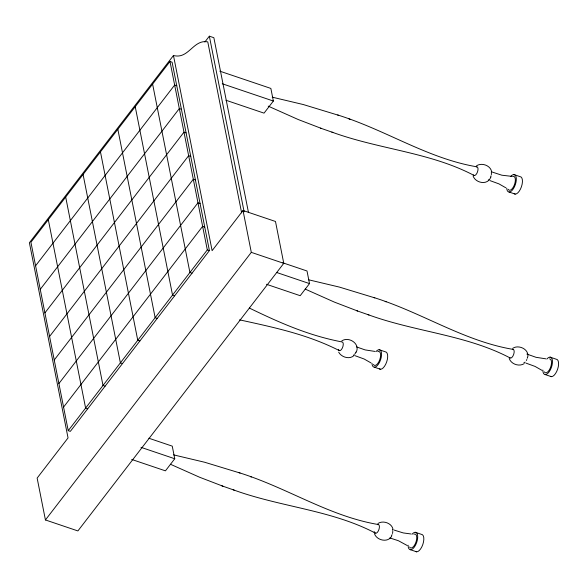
<?xml version="1.0" encoding="UTF-8"?>
<svg xmlns="http://www.w3.org/2000/svg" width="588" height="588" viewBox="0 0 588 588"><rect width="100%" height="100%" fill="white"/><g stroke="black" fill="none" stroke-linecap="round" stroke-linejoin="round"><path stroke-width="0.88" d="M527.811 356.865C529.215 349.176 518.476 344.296 512.663 348.368M356.13 352.286C360.687 343.855 348.677 336.049 341.753 340.959M490.884 177.128L489.539 179.546M391.652 536.146C388.08 543.084 376.585 540.431 374.46 533.654M173.467 55.492L29.4 242.748L68.046 437.913L37.14 478.088L45.43 519.954L77.895 530.935L283.769 263.343L275.485 221.47L243.013 210.497L212.114 250.664L173.467 55.492C188.719 59.623 193.187 39.087 207.777 41.88L241.639 212.893M169.991 61.49L30.921 242.249L68.23 430.659L70.332 431.371L209.409 250.606L172.1 62.203L169.991 61.49L207.299 249.893L68.23 430.659M204.867 41.998L209.35 36.177L213.863 37.706L248.459 212.43M35.581 265.805L174.658 85.04L176.767 85.752M40.249 289.355L179.318 108.589L181.427 109.302M44.909 312.904L183.985 132.146L186.095 132.859M49.576 336.454L188.645 155.695L190.755 156.408M54.236 360.003L193.312 179.244L195.422 179.957M219.787 71.155L270.862 88.428L273.361 101.033L264.049 113.139L225.961 100.254M58.903 383.552L197.972 202.794L200.082 203.507M63.563 407.109L202.639 226.343L204.749 227.056M45.43 519.954L251.304 252.362L243.013 210.497M148.874 438.236L172.255 446.138L174.746 458.75L165.441 470.848L131.675 459.434M282.769 262.792L307.01 270.987L309.509 283.6L300.196 295.698L266.438 284.276M488.76 180.384C484.1 184.83 475.001 181.868 473.075 175.944M354.005 355.542C349.566 359.79 341.385 357.232 338.673 352.153M476.515 165.809C481.653 162.295 490.671 165.463 491.664 171.836M524.239 363.604C519.27 366.971 511.104 364.207 509.223 358.504M377.9 523.518C383.045 520.005 392.064 523.18 393.056 529.545M511.582 176.327L501.843 175.209L491.311 171.762M545.826 358.827L536.013 357.306L526.841 354.049M374.916 351.418L365.111 349.904L356.556 346.92M411.071 533.977L403.236 532.926L393.945 530.023M272.215 97.167L303.283 104.539L338.659 115.314M476.824 166.801C427.513 158.451 385.912 129.999 337.659 114.969M308.362 279.726L339.43 287.098L374.806 297.873M512.971 349.36C463.66 341.011 422.059 312.559 373.806 297.528M173.607 454.877L204.675 462.256L240.051 473.024M378.216 524.511C328.905 516.168 287.304 487.709 239.051 472.686M389.829 537.924L398.444 540.74L407.161 545.488M239.559 319.85C274.684 327.531 307.671 334.506 339.158 350.514M489.76 180.531L498.911 183.86L505.768 187.77M525.907 363.09L535.058 366.42L541.915 370.33M355.005 355.689L364.148 359.011L371.013 362.928M331.845 132.094L332.845 132.44C379.841 149.433 430.306 152.395 473.913 175.364M367.992 314.654L368.992 314.999C415.988 331.992 466.453 334.954 510.061 357.923M233.238 489.811L234.237 490.157C281.233 507.143 331.698 510.105 375.306 533.073M513.927 174.57L520.042 176.635A9.121 4.042 -71.3 0 1 521.46 186.69A9.121 4.042 -71.3 0 1 514.228 193.761M222.279 83.768L273.361 101.033M509.105 192.041L515.228 194.106M251.304 252.362L283.769 263.343M550.074 357.129L556.189 359.195A9.121 4.042 -71.3 0 1 557.608 369.249A9.121 4.042 -71.3 0 1 550.375 376.32M276.61 272.472L309.509 283.6M207.299 249.893L209.409 250.606M545.252 374.6L551.375 376.665M192.026 273.207L189.917 272.494L152.608 84.084M379.164 349.72L385.287 351.793A9.121 4.042 -71.3 0 1 386.698 361.848A9.121 4.042 -71.3 0 1 379.466 368.919M174.643 295.801L172.534 295.088L135.225 106.678M374.35 367.191L380.465 369.264M157.253 318.395L155.144 317.682L117.843 129.279M139.87 340.989L137.761 340.276L100.46 151.873M122.488 363.582L120.378 362.869L83.077 174.467M105.105 386.176L102.996 385.463L65.687 197.061M87.722 408.778L85.613 408.065L48.304 219.655M415.312 532.28L421.434 534.352A9.121 4.042 -71.3 0 1 422.845 544.407A9.121 4.042 -71.3 0 1 415.62 551.478M140.988 447.336L174.746 458.75M410.498 549.751L416.613 551.823M349.007 118.938L349.992 119.276M268.216 106.141L298.197 119.518L321.504 128.471M385.155 301.497L386.14 301.835M305.179 289.09L334.344 302.085L357.651 311.03M250.392 476.647L251.377 476.993M170.424 464.248L199.589 477.235L222.889 486.188M320.519 128.133L332.845 132.44M356.666 310.692L368.992 314.999M221.904 485.842L234.237 490.157M249.349 308.053C280.197 322.981 308.7 335.586 342.062 341.951A4.564 2.021 -71.3 0 1 342.326 348.074A4.564 2.021 -71.3 0 1 338.534 349.346M209.35 36.177L244.123 211.805M374.233 531.581L374.336 532.728M476.243 166.926A4.564 2.021 -71.3 0 1 477.53 171.828A4.564 2.021 -71.3 0 1 473.531 174.901M510.678 176.496A9.121 4.042 -71.3 0 1 516.286 178.024A9.121 4.042 -71.3 0 1 512.075 190.416A9.121 4.042 -71.3 0 1 506.716 188.16M512.515 176.503A7.313 3.241 -71.3 0 1 514.581 184.36A7.313 3.241 -71.3 0 1 508.172 189.292M491.318 172.659A4.564 2.021 -71.3 0 1 491.318 174.643M491.076 175.775A4.564 2.021 -71.3 0 1 490.693 176.9M488.988 179.516A4.564 2.021 -71.3 0 1 488.363 179.928M377.628 524.636A4.564 2.021 -71.3 0 1 378.922 529.538A4.564 2.021 -71.3 0 1 374.923 532.618M412.063 534.213A9.121 4.042 -71.3 0 1 417.693 535.947A9.121 4.042 -71.3 0 1 413.188 548.413A9.121 4.042 -71.3 0 1 408.087 545.23M392.461 529.663A4.564 2.021 -71.3 0 1 392.703 530.376M392.784 531.295A4.564 2.021 -71.3 0 1 392.461 533.492M392.078 534.617A4.564 2.021 -71.3 0 1 391.579 535.661M413.901 534.213A7.313 3.241 -71.3 0 1 415.973 542.077A7.313 3.241 -71.3 0 1 409.564 547.009M512.391 349.485A4.564 2.021 -71.3 0 1 513.677 354.388A4.564 2.021 -71.3 0 1 509.678 357.46M546.825 359.055A9.121 4.042 -71.3 0 1 552.448 360.789A9.121 4.042 -71.3 0 1 547.942 373.262A9.121 4.042 -71.3 0 1 542.842 370.072M549.596 358.864A7.313 3.241 -71.3 0 1 550.397 367.816A7.313 3.241 -71.3 0 1 544.319 371.851M527.465 357.203A4.564 2.021 -71.3 0 1 527.223 358.335M526.841 359.466A4.564 2.021 -71.3 0 1 526.341 360.51M525.135 362.076A4.564 2.021 -71.3 0 1 523.93 362.612M375.916 351.646A9.121 4.042 -71.3 0 1 381.524 353.182A9.121 4.042 -71.3 0 1 377.32 365.574A9.121 4.042 -71.3 0 1 371.954 363.318M377.753 351.653A7.313 3.241 -71.3 0 1 379.819 359.518A7.313 3.241 -71.3 0 1 373.409 364.45M355.931 352.058A4.564 2.021 -71.3 0 1 354.851 353.991M354.233 354.667A4.564 2.021 -71.3 0 1 353.608 355.079"/></g></svg>
